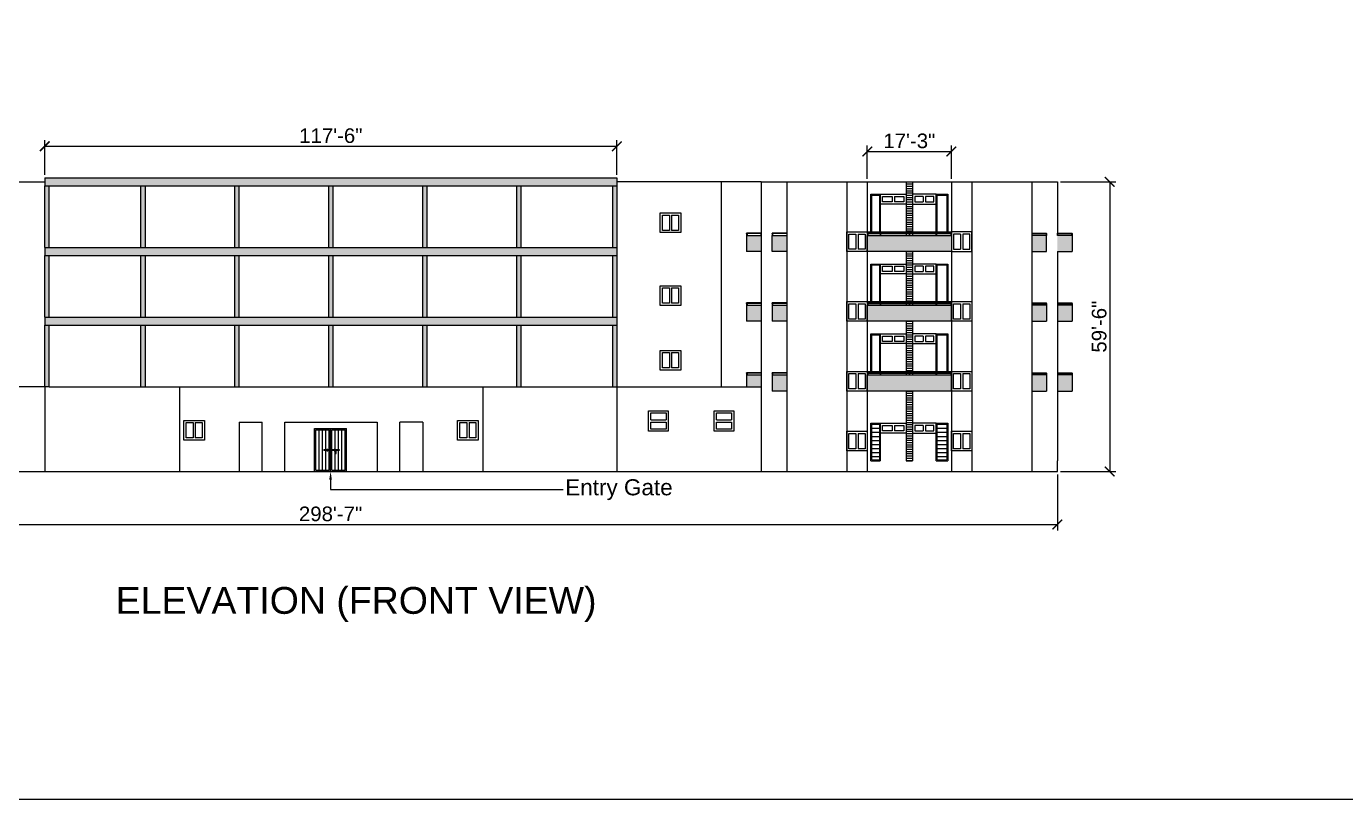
# Model space of a CAD drawing. Header units: inches. Extents: x -24938 to -15053, y -9405 to -790.
# Drawn here: x -23234 to -19982, y -7381 to -5475 of the extents above; entities that cross this region are included whole.
import ezdxf
from ezdxf import colors
from ezdxf.entities.mleader import LeaderData, LeaderLine
from ezdxf.math import Vec2, Vec3

# ---------------------------------------------------------------- set-up
doc = ezdxf.new("R2010")
doc.units = ezdxf.units.IN
for name, color, linetype in [('balcony', 51, 'Continuous'), ('dimension', 10, 'Continuous'), ('doors', 40, 'Continuous'), ('new door', 212, 'Continuous'), ('steel', 90, 'Continuous'), ('window', 132, 'Continuous')]:
    doc.layers.add(name, color=color, linetype=linetype)
doc.styles.get("Standard").update_dxf_attribs({"font": 'arial.ttf', "height": 36})
doc.dimstyles.new('ISO-25', dxfattribs={"dimscale": 12, "dimtxt": 2.5, "dimasz": 2, "dimexe": 1.25, "dimexo": 0.625, "dimtad": 1, "dimdec": 0, "dimlunit": 4, "dimtxsty": 'Standard', "dimblk": 'ARCHTICK', "dimcen": 2.5, "dimadec": 0, "dimazin": 0, "dimtfac": 1, "dimtdec": 0, "dimtmove": 0, "dimatfit": 3, "dimldrblk": 'ARCHTICK', "dimfxl": 1, "dimarcsym": 0})

# ---------------------------------------------------------------- blocks, each defined once
blk = doc.blocks.new('_ArchTick')
at = {"color": 0, "linetype": 'ByBlock', "const_width": 0.15}
blk.add_lwpolyline([(-0.5, -0.5), (0.5, 0.5)], dxfattribs=at)
blk = doc.blocks.new('*D36')
at = {"layer": 'Defpoints', "color": 0, "transparency": 16777216}
for p in [(-20692.9, -5858.1), (-20692.9, -6572.2), (-20563.8, -6572.2)]:
    blk.add_point(p, dxfattribs=at)
at = {"layer": 'dimension', "color": 0, "lineweight": -2, "transparency": 16777216}
for p, q in [((-20685.4, -5858.1), (-20548.8, -5858.1)), ((-20563.8, -5858.1), (-20563.8, -6572.2)), ((-20685.4, -6572.2), (-20548.8, -6572.2))]:
    blk.add_line(p, q, dxfattribs=at)
at = {"layer": 'dimension', "color": 0, "lineweight": -2, "transparency": 16777216, "xscale": 24, "yscale": 24, "zscale": 24}
for p, rotation in [((-20563.8, -5858.1), 90), ((-20563.8, -6572.2), 270)]:
    blk.add_blockref('_ArchTick', p, dxfattribs=dict(at, rotation=rotation))
at = {"layer": 'dimension', "color": 0, "transparency": 16777216, "insert": (-20589.7, -6215.2), "char_height": 36, "attachment_point": 5, "rotation": 90}
blk.add_mtext('59\'-6"', dxfattribs=at)
blk = doc.blocks.new('*D46')
at = {"layer": 'Defpoints', "color": 0, "transparency": 16777216}
for p in [(-21778.6, -5770.6), (-23188.7, -5848.2), (-21778.6, -5848.2)]:
    blk.add_point(p, dxfattribs=at)
at = {"layer": 'dimension', "color": 0, "lineweight": -2, "transparency": 16777216}
for p, q in [((-23188.7, -5840.7), (-23188.7, -5755.6)), ((-23188.7, -5770.6), (-21778.6, -5770.6)), ((-21778.6, -5840.7), (-21778.6, -5755.6))]:
    blk.add_line(p, q, dxfattribs=at)
at = {"layer": 'dimension', "color": 0, "lineweight": -2, "transparency": 16777216, "xscale": 24, "yscale": 24, "zscale": 24, "rotation": 180}
blk.add_blockref('_ArchTick', (-23188.7, -5770.6), dxfattribs=at)
at = {"layer": 'dimension', "color": 0, "lineweight": -2, "transparency": 16777216, "xscale": 24, "yscale": 24, "zscale": 24}
blk.add_blockref('_ArchTick', (-21778.6, -5770.6), dxfattribs=at)
at = {"layer": 'dimension', "color": 0, "transparency": 16777216, "insert": (-22483.6, -5744.7), "char_height": 36, "attachment_point": 5}
blk.add_mtext('117\'-6"', dxfattribs=at)
blk = doc.blocks.new('*D47')
at = {"layer": 'Defpoints', "color": 0, "transparency": 16777216}
for p in [(-20954.1, -5783.4), (-21161.3, -5858.1), (-20954.1, -5858.1)]:
    blk.add_point(p, dxfattribs=at)
at = {"layer": 'dimension', "color": 0, "lineweight": -2, "transparency": 16777216}
for p, q in [((-21161.3, -5850.6), (-21161.3, -5768.4)), ((-21161.3, -5783.4), (-20954.1, -5783.4)), ((-20954.1, -5850.6), (-20954.1, -5768.4))]:
    blk.add_line(p, q, dxfattribs=at)
at = {"layer": 'dimension', "color": 0, "lineweight": -2, "transparency": 16777216, "xscale": 24, "yscale": 24, "zscale": 24, "rotation": 180}
blk.add_blockref('_ArchTick', (-21161.3, -5783.4), dxfattribs=at)
at = {"layer": 'dimension', "color": 0, "lineweight": -2, "transparency": 16777216, "xscale": 24, "yscale": 24, "zscale": 24}
blk.add_blockref('_ArchTick', (-20954.1, -5783.4), dxfattribs=at)
at = {"layer": 'dimension', "color": 0, "transparency": 16777216, "insert": (-21057.7, -5757.5), "char_height": 36, "attachment_point": 5}
blk.add_mtext('17\'-3"', dxfattribs=at)
blk = doc.blocks.new('*D49')
at = {"layer": 'Defpoints', "color": 0, "transparency": 16777216}
for p in [(-24275.6, -6572.2), (-20692.9, -6572.2), (-20692.9, -6702.7)]:
    blk.add_point(p, dxfattribs=at)
at = {"layer": 'dimension', "color": 0, "lineweight": -2, "transparency": 16777216}
for p, q in [((-24275.6, -6579.7), (-24275.6, -6717.7)), ((-20692.9, -6579.7), (-20692.9, -6717.7)), ((-24275.6, -6702.7), (-20692.9, -6702.7))]:
    blk.add_line(p, q, dxfattribs=at)
at = {"layer": 'dimension', "color": 0, "lineweight": -2, "transparency": 16777216, "xscale": 24, "yscale": 24, "zscale": 24, "rotation": 180}
blk.add_blockref('_ArchTick', (-24275.6, -6702.7), dxfattribs=at)
at = {"layer": 'dimension', "color": 0, "lineweight": -2, "transparency": 16777216, "xscale": 24, "yscale": 24, "zscale": 24}
blk.add_blockref('_ArchTick', (-20692.9, -6702.7), dxfattribs=at)
at = {"layer": 'dimension', "color": 0, "transparency": 16777216, "insert": (-22484.2, -6676.8), "char_height": 36, "attachment_point": 5}
blk.add_mtext('298\'-7"', dxfattribs=at)

msp = doc.modelspace()

# ---------------------------------------------------------------- hatches: boundary and pattern name
at = {"layer": 'balcony'}
h = msp.add_hatch(color=256, dxfattribs=at)
h.dxf.hatch_style = 1
h.paths.add_polyline_path([(-24275.6, -5990.3), (-24311.8, -5990.3), (-24311.8, -6030), (-24275.6, -6030)])
h.paths.add_polyline_path([(-24212.7, -5990.3), (-24249, -5990.3), (-24249, -6030), (-24212.7, -6030)])
h.paths.add_polyline_path([(-24275.6, -6162.3), (-24311.8, -6162.3), (-24311.8, -6201.9), (-24275.6, -6201.9)])
h.paths.add_polyline_path([(-24212.7, -6162.3), (-24249, -6162.3), (-24249, -6201.9), (-24212.7, -6201.9)])
h.paths.add_polyline_path([(-24275.6, -6334.2), (-24311.8, -6334.2), (-24311.8, -6373.8), (-24275.6, -6373.8)])
h.paths.add_polyline_path([(-24212.7, -6334.2), (-24249, -6334.2), (-24249, -6373.8), (-24212.7, -6373.8)])
h.paths.add_polyline_path([(-23572.6, -5990.3), (-23608.8, -5990.3), (-23608.8, -6030), (-23572.6, -6030)])
h.paths.add_polyline_path([(-23509.7, -5990.3), (-23546, -5990.3), (-23546, -6030), (-23509.7, -6030)])
h.paths.add_polyline_path([(-23572.6, -6162.3), (-23608.8, -6162.3), (-23608.8, -6201.9), (-23572.6, -6201.9)])
h.paths.add_polyline_path([(-23509.7, -6162.3), (-23546, -6162.3), (-23546, -6201.9), (-23509.7, -6201.9)])
h.paths.add_polyline_path([(-23572.6, -6334.2), (-23608.8, -6334.2), (-23608.8, -6373.8), (-23572.6, -6373.8)])
h.paths.add_polyline_path([(-23509.7, -6334.2), (-23546, -6334.2), (-23546, -6363.9), (-23509.7, -6363.9)])
h.paths.add_polyline_path([(-21422.5, -5990.3), (-21458.7, -5990.3), (-21458.7, -6030), (-21422.5, -6030)])
h.paths.add_polyline_path([(-21359.7, -5990.3), (-21395.9, -5990.3), (-21395.9, -6030), (-21359.7, -6030)])
h.paths.add_polyline_path([(-21359.7, -6162.3), (-21395.9, -6162.3), (-21395.9, -6201.9), (-21359.7, -6201.9)])
h.paths.add_polyline_path([(-21422.5, -6162.3), (-21458.7, -6162.3), (-21458.7, -6201.9), (-21422.5, -6201.9)])
h.paths.add_polyline_path([(-21422.5, -6334.2), (-21458.7, -6334.2), (-21458.7, -6363.9), (-21422.5, -6363.9)])
h.paths.add_polyline_path([(-21359.7, -6334.2), (-21395.9, -6334.2), (-21395.9, -6373.8), (-21359.7, -6373.8)])
h.paths.add_polyline_path([(-20719.5, -5990.3), (-20755.8, -5990.3), (-20755.8, -6030), (-20719.5, -6030)])
h.paths.add_polyline_path([(-20656.7, -5990.3), (-20692.9, -5990.3), (-20692.9, -6030), (-20656.7, -6030)])
h.paths.add_polyline_path([(-20656.7, -6162.3), (-20692.9, -6162.3), (-20692.9, -6201.9), (-20656.7, -6201.9)])
h.paths.add_polyline_path([(-20719.5, -6162.3), (-20755.8, -6162.3), (-20755.8, -6201.9), (-20719.5, -6201.9)])
h.paths.add_polyline_path([(-20719.5, -6334.2), (-20755.8, -6334.2), (-20755.8, -6373.8), (-20719.5, -6373.8)])
h.paths.add_polyline_path([(-20656.7, -6334.2), (-20692.9, -6334.2), (-20692.9, -6373.8), (-20656.7, -6373.8)])
h = msp.add_hatch(color=256, dxfattribs=at)
h.dxf.hatch_style = 1
h.paths.add_polyline_path([(-24014.4, -5990.3), (-24014.4, -6030), (-23807.2, -6030), (-23807.2, -5990.3)])
h.paths.add_polyline_path([(-23807.2, -6201.9), (-23807.2, -6162.3), (-24014.4, -6162.3), (-24014.4, -6201.9)])
h.paths.add_polyline_path([(-24014.4, -6334.2), (-24014.4, -6373.8), (-23807.2, -6373.8), (-23807.2, -6334.2)])
h.paths.add_polyline_path([(-21161.3, -5990.3), (-21161.3, -6030), (-20954.1, -6030), (-20954.1, -5990.3)])
h.paths.add_polyline_path([(-21161.3, -6162.3), (-21161.3, -6201.9), (-20954.1, -6201.9), (-20954.1, -6162.3)])
h.paths.add_polyline_path([(-20954.1, -6373.8), (-20954.1, -6334.2), (-21161.3, -6334.2), (-21161.3, -6373.8)])
at = {"layer": 'Defpoints'}
h = msp.add_hatch(color=256, dxfattribs=at)
h.dxf.hatch_style = 1
h.paths.add_polyline_path([(-21778.6, -5848.2), (-23188.7, -5848.2), (-23188.7, -5868), (-21778.6, -5868)])
h.paths.add_polyline_path([(-21778.6, -6020.1), (-23188.7, -6020.1), (-23188.7, -6039.9), (-21778.6, -6039.9)])
h.paths.add_polyline_path([(-21778.6, -6192), (-23188.7, -6192), (-23188.7, -6211.9), (-21778.6, -6211.9)])
h.paths.add_polyline_path([(-23177.6, -5868), (-23188.7, -5868), (-23188.7, -6020.1), (-23177.6, -6020.1)])
h.paths.add_polyline_path([(-22940.6, -5868), (-22951.6, -5868), (-22951.6, -6020.1), (-22940.6, -6020.1)])
h.paths.add_polyline_path([(-22709.1, -5868), (-22720.1, -5868), (-22720.1, -6020.1), (-22709.1, -6020.1)])
h.paths.add_polyline_path([(-22477.5, -5868), (-22488.5, -5868), (-22488.5, -6020.1), (-22477.5, -6020.1)])
h.paths.add_polyline_path([(-22246, -5868), (-22257, -5868), (-22257, -6020.1), (-22246, -6020.1)])
h.paths.add_polyline_path([(-21778.6, -5868), (-21789.6, -5868), (-21789.6, -6020.1), (-21778.6, -6020.1)])
h.paths.add_polyline_path([(-22014.4, -5868), (-22025.5, -5868), (-22025.5, -6020.1), (-22014.4, -6020.1)])
h.paths.add_polyline_path([(-22014.4, -6039.9), (-22025.5, -6039.9), (-22025.5, -6192), (-22014.4, -6192)])
h.paths.add_polyline_path([(-21778.6, -6039.9), (-21789.6, -6039.9), (-21789.6, -6192), (-21778.6, -6192)])
h.paths.add_polyline_path([(-22246, -6039.9), (-22257, -6039.9), (-22257, -6192), (-22246, -6192)])
h.paths.add_polyline_path([(-22477.5, -6039.9), (-22488.5, -6039.9), (-22488.5, -6192), (-22477.5, -6192)])
h.paths.add_polyline_path([(-22709.1, -6039.9), (-22720.1, -6039.9), (-22720.1, -6192), (-22709.1, -6192)])
h.paths.add_polyline_path([(-22940.6, -6039.9), (-22951.6, -6039.9), (-22951.6, -6192), (-22940.6, -6192)])
h.paths.add_polyline_path([(-23177.6, -6039.9), (-23188.7, -6039.9), (-23188.7, -6192), (-23177.6, -6192)])
h.paths.add_polyline_path([(-23177.6, -6211.9), (-23188.7, -6211.9), (-23188.7, -6363.9), (-23177.6, -6363.9)])
h.paths.add_polyline_path([(-22940.6, -6211.9), (-22951.6, -6211.9), (-22951.6, -6363.9), (-22940.6, -6363.9)])
h.paths.add_polyline_path([(-22709.1, -6211.9), (-22720.1, -6211.9), (-22720.1, -6363.9), (-22709.1, -6363.9)])
h.paths.add_polyline_path([(-22477.5, -6211.9), (-22488.5, -6211.9), (-22488.5, -6363.9), (-22477.5, -6363.9)])
h.paths.add_polyline_path([(-22246, -6211.9), (-22257, -6211.9), (-22257, -6363.9), (-22246, -6363.9)])
h.paths.add_polyline_path([(-22014.4, -6211.9), (-22025.5, -6211.9), (-22025.5, -6363.9), (-22014.4, -6363.9)])
h.paths.add_polyline_path([(-21778.6, -6211.9), (-21789.6, -6211.9), (-21789.6, -6363.9), (-21778.6, -6363.9)])
at = {"layer": 'doors'}
h = msp.add_hatch(color=256, dxfattribs=at)
h.dxf.hatch_style = 1
h.paths.add_polyline_path([(-22484.2, -6466.4), (-22523.9, -6466.4), (-22523.9, -6572.2), (-22484.2, -6572.2), (-22484.2, -6520.3), (-22487.6, -6520.3), (-22487.6, -6568.9), (-22520.6, -6568.9), (-22520.6, -6469.7), (-22487.6, -6469.7), (-22487.6, -6517.8), (-22484.2, -6517.8)])
h.paths.add_polyline_path([(-22444.6, -6466.4), (-22484.2, -6466.4), (-22484.2, -6517.8), (-22480.9, -6517.8), (-22480.9, -6469.7), (-22447.9, -6469.7), (-22447.9, -6568.9), (-22480.9, -6568.9), (-22480.9, -6520.3), (-22484.2, -6520.3), (-22484.2, -6572.2), (-22444.6, -6572.2)])

# ---------------------------------------------------------------- linework, layer by layer
at = {"linetype": 'ByBlock'}
msp.add_lwpolyline([(-24885.4, -7370.3), (-24885.4, -853.6, -0.414214), (-24874.8, -843), (-15116.2, -843, -0.414214), (-15105.7, -853.6), (-15105.7, -7370.3, -0.414214), (-15116.2, -7380.8), (-24874.8, -7380.8, -0.414214)], format="xyb", close=True, dxfattribs=at)
at = {"layer": 'balcony'}
for p, q in [((-21458.7, -5990.3), (-21422.5, -5990.3)), ((-21458.7, -5990.3), (-21458.7, -6030)), ((-21395.9, -6030), (-21395.9, -5990.3)), ((-21395.9, -5990.3), (-21359.7, -5990.3)), ((-21161.3, -5990.3), (-20954.1, -5990.3)), ((-21161.3, -6030), (-21161.3, -5990.3)), ((-20954.1, -5990.3), (-20954.1, -6030)), ((-20719.5, -5990.3), (-20755.8, -5990.3)), ((-20719.5, -6030), (-20719.5, -5990.3)), ((-20656.7, -5990.3), (-20692.9, -5990.3)), ((-20656.7, -5990.3), (-20656.7, -6030)), ((-21422.5, -6030), (-21458.7, -6030)), ((-21359.7, -6030), (-21395.9, -6030)), ((-20954.1, -6030), (-21161.3, -6030)), ((-20755.8, -6030), (-20719.5, -6030)), ((-20692.9, -6030), (-20656.7, -6030)), ((-21458.7, -6162.3), (-21422.5, -6162.3)), ((-21458.7, -6162.3), (-21458.7, -6201.9)), ((-21395.9, -6162.3), (-21359.7, -6162.3)), ((-21395.9, -6162.3), (-21395.9, -6201.9)), ((-21161.3, -6162.3), (-20954.1, -6162.3)), ((-21161.3, -6201.9), (-21161.3, -6162.3)), ((-20954.1, -6162.3), (-20954.1, -6201.9)), ((-20719.5, -6162.3), (-20755.8, -6162.3)), ((-20719.5, -6162.3), (-20719.5, -6201.9)), ((-20656.7, -6162.3), (-20692.9, -6162.3)), ((-20656.7, -6162.3), (-20656.7, -6201.9)), ((-21422.5, -6201.9), (-21458.7, -6201.9)), ((-21359.7, -6201.9), (-21395.9, -6201.9)), ((-20954.1, -6201.9), (-21161.3, -6201.9)), ((-20755.8, -6201.9), (-20719.5, -6201.9)), ((-20692.9, -6201.9), (-20656.7, -6201.9)), ((-21458.7, -6334.2), (-21422.5, -6334.2)), ((-21458.7, -6334.2), (-21458.7, -6363.9)), ((-21395.9, -6334.2), (-21359.7, -6334.2)), ((-21395.9, -6334.2), (-21395.9, -6373.8)), ((-21161.3, -6325.4), (-21161.3, -6334.2)), ((-21161.3, -6334.2), (-20954.1, -6334.2)), ((-21161.3, -6373.8), (-21161.3, -6334.2)), ((-20954.1, -6334.2), (-20954.1, -6373.8)), ((-20719.5, -6334.2), (-20755.8, -6334.2)), ((-20719.5, -6334.2), (-20719.5, -6373.8)), ((-20656.7, -6334.2), (-20692.9, -6334.2)), ((-20656.7, -6334.2), (-20656.7, -6373.8)), ((-21359.7, -6373.8), (-21395.9, -6373.8)), ((-20954.1, -6373.8), (-21161.3, -6373.8)), ((-20755.8, -6373.8), (-20719.5, -6373.8)), ((-20692.9, -6373.8), (-20656.7, -6373.8))]:
    msp.add_line(p, q, dxfattribs=at)
at = {"layer": 'Defpoints'}
for p, q in [((-23188.7, -5848.2), (-21778.6, -5848.2)), ((-23188.7, -5848.2), (-21778.6, -5848.2)), ((-23188.7, -5848.2), (-23188.7, -5868)), ((-21778.6, -5848.2), (-21778.6, -5868)), ((-23445.7, -5858.1), (-23188.7, -5858.1)), ((-23188.7, -5868), (-21778.6, -5868)), ((-23188.7, -6020.1), (-23188.7, -5868)), ((-23177.6, -6020.1), (-23177.6, -5868)), ((-22951.6, -6020.1), (-22951.6, -5868)), ((-22940.6, -6020.1), (-22940.6, -5868)), ((-22720.1, -6020.1), (-22720.1, -5868)), ((-22709.1, -6020.1), (-22709.1, -5868)), ((-22488.5, -6020.1), (-22488.5, -5868)), ((-22477.5, -6020.1), (-22477.5, -5868)), ((-22257, -6020.1), (-22257, -5868)), ((-22246, -6020.1), (-22246, -5868)), ((-22025.5, -6020.1), (-22025.5, -5868)), ((-22014.4, -6020.1), (-22014.4, -5868)), ((-21789.6, -5868), (-21789.6, -6020.1)), ((-21422.5, -5858.1), (-21778.6, -5858.1)), ((-21778.6, -5868), (-21778.6, -6020.1)), ((-21521.5, -5858.1), (-21521.5, -6363.9)), ((-21422.5, -5858.1), (-20976.1, -5858.1)), ((-21422.5, -5858.1), (-21422.5, -6030)), ((-21422.5, -5858.1), (-21359.7, -5858.1)), ((-21359.7, -5858.1), (-21359.7, -6030)), ((-21359.7, -5858.1), (-21212, -5858.1)), ((-21212, -5858.1), (-21212, -6030)), ((-21212, -5858.1), (-20903.4, -5858.1)), ((-21161.3, -5858.1), (-21161.3, -6521.5)), ((-21065.4, -5858.1), (-21065.4, -5990.3)), ((-21065.4, -5858.1), (-21050, -5858.1)), ((-21065.4, -5863.6), (-21050, -5863.6)), ((-21065.4, -5869.1), (-21050, -5869.1)), ((-21065.4, -5874.6), (-21050, -5874.6)), ((-21065.4, -5880.1), (-21050, -5880.1)), ((-21050, -5858.1), (-21050, -5990.3)), ((-20954.1, -5858.1), (-20954.1, -5981.5)), ((-20903.4, -5858.1), (-20903.4, -6030)), ((-20903.4, -5858.1), (-20692.9, -5858.1)), ((-20755.8, -5858.1), (-20755.8, -6030)), ((-20692.9, -5858.1), (-20692.9, -5990.3)), ((-21129.3, -5981.5), (-21129.3, -5889)), ((-21065.4, -5885.7), (-21050, -5885.7)), ((-21065.4, -5891.2), (-21050, -5891.2)), ((-21065.4, -5896.7), (-21050, -5896.7)), ((-21065.4, -5896.7), (-21050, -5896.7)), ((-21065.4, -5902.2), (-21050, -5902.2)), ((-21065.4, -5907.7), (-21050, -5907.7)), ((-21065.4, -5907.7), (-21050, -5907.7)), ((-21065.4, -5907.7), (-21050, -5907.7)), ((-21065.4, -5913.2), (-21050, -5913.2)), ((-20991.6, -5981.5), (-20991.6, -5889)), ((-21065.4, -5918.7), (-21050, -5918.7)), ((-21065.4, -5924.2), (-21050, -5924.2)), ((-21065.4, -5929.7), (-21050, -5929.7)), ((-21065.4, -5929.7), (-21050, -5929.7)), ((-21065.4, -5935.2), (-21050, -5935.2)), ((-21065.4, -5940.8), (-21050, -5940.8)), ((-21065.4, -5946.3), (-21050, -5946.3)), ((-21065.4, -5946.3), (-21050, -5946.3)), ((-21065.4, -5951.8), (-21050, -5951.8)), ((-21065.4, -5957.3), (-21050, -5957.3)), ((-21065.4, -5962.8), (-21050, -5962.8)), ((-21065.4, -5968.3), (-21050, -5968.3)), ((-21065.4, -5968.3), (-21050, -5968.3)), ((-21065.4, -5973.8), (-21050, -5973.8)), ((-21065.4, -5979.3), (-21050, -5979.3)), ((-20954.1, -5990.3), (-20954.1, -6153.4)), ((-23188.7, -6020.1), (-21778.6, -6020.1)), ((-23188.7, -6020.1), (-23188.7, -6039.9)), ((-23188.7, -6039.9), (-21778.6, -6039.9)), ((-23188.7, -6192), (-23188.7, -6039.9)), ((-23177.6, -6192), (-23177.6, -6039.9)), ((-22951.6, -6192), (-22951.6, -6039.9)), ((-22940.6, -6192), (-22940.6, -6039.9)), ((-22720.1, -6192), (-22720.1, -6039.9)), ((-22709.1, -6192), (-22709.1, -6039.9)), ((-22488.5, -6192), (-22488.5, -6039.9)), ((-22477.5, -6192), (-22477.5, -6039.9)), ((-22257, -6192), (-22257, -6039.9)), ((-22246, -6192), (-22246, -6039.9)), ((-22025.5, -6192), (-22025.5, -6039.9)), ((-22014.4, -6192), (-22014.4, -6039.9)), ((-21789.6, -6039.9), (-21789.6, -6192)), ((-21778.6, -6020.1), (-21778.6, -6039.9)), ((-21778.6, -6039.9), (-21778.6, -6192)), ((-21422.5, -6030), (-21422.5, -6201.9)), ((-21359.7, -6030), (-21359.7, -6201.9)), ((-21212, -6030), (-21212, -6201.9)), ((-21065.4, -6030), (-21065.4, -6162.3)), ((-21065.4, -6030), (-21050, -6030)), ((-21065.4, -6035.5), (-21050, -6035.5)), ((-21065.4, -6041), (-21050, -6041)), ((-21065.4, -6046.5), (-21050, -6046.5)), ((-21050, -6030), (-21050, -6162.3)), ((-20903.4, -6030), (-20903.4, -6201.9)), ((-20755.8, -6030), (-20755.8, -6201.9)), ((-20692.9, -6030), (-20692.9, -6201.9)), ((-21065.4, -6052.1), (-21050, -6052.1)), ((-21065.4, -6057.6), (-21050, -6057.6)), ((-21065.4, -6063.1), (-21050, -6063.1)), ((-21065.4, -6068.6), (-21050, -6068.6)), ((-21065.4, -6068.6), (-21050, -6068.6)), ((-21065.4, -6074.1), (-21050, -6074.1)), ((-21065.4, -6079.6), (-21050, -6079.6)), ((-21065.4, -6079.6), (-21050, -6079.6)), ((-21065.4, -6079.6), (-21050, -6079.6)), ((-21065.4, -6085.1), (-21050, -6085.1)), ((-21065.4, -6090.6), (-21050, -6090.6)), ((-21065.4, -6096.1), (-21050, -6096.1)), ((-21065.4, -6101.6), (-21050, -6101.6)), ((-21065.4, -6101.6), (-21050, -6101.6)), ((-21065.4, -6107.2), (-21050, -6107.2)), ((-21065.4, -6112.7), (-21050, -6112.7)), ((-21065.4, -6118.2), (-21050, -6118.2)), ((-21065.4, -6118.2), (-21050, -6118.2)), ((-21065.4, -6123.7), (-21050, -6123.7)), ((-21065.4, -6129.2), (-21050, -6129.2)), ((-21065.4, -6134.7), (-21050, -6134.7)), ((-21065.4, -6140.2), (-21050, -6140.2)), ((-21065.4, -6140.2), (-21050, -6140.2)), ((-21065.4, -6145.7), (-21050, -6145.7)), ((-21065.4, -6151.2), (-21050, -6151.2)), ((-20954.1, -6162.3), (-20954.1, -6325.4)), ((-23188.7, -6192), (-21778.6, -6192)), ((-23188.7, -6192), (-23188.7, -6211.9)), ((-21778.6, -6192), (-21778.6, -6211.9)), ((-21422.5, -6201.9), (-21422.5, -6373.8)), ((-21359.7, -6201.9), (-21359.7, -6373.8)), ((-21212, -6201.9), (-21212, -6373.8)), ((-21065.4, -6201.9), (-21065.4, -6334.2)), ((-21065.4, -6201.9), (-21050, -6201.9)), ((-21065.4, -6207.4), (-21050, -6207.4)), ((-21050, -6201.9), (-21050, -6334.2)), ((-20903.4, -6201.9), (-20903.4, -6373.8)), ((-20755.8, -6201.9), (-20755.8, -6373.8)), ((-20692.9, -6201.9), (-20692.9, -6373.8)), ((-23188.7, -6211.9), (-21778.6, -6211.9)), ((-23188.7, -6363.9), (-23188.7, -6211.9)), ((-23177.6, -6363.9), (-23177.6, -6211.9)), ((-22951.6, -6363.9), (-22951.6, -6211.9)), ((-22940.6, -6363.9), (-22940.6, -6211.9)), ((-22720.1, -6363.9), (-22720.1, -6211.9)), ((-22709.1, -6363.9), (-22709.1, -6211.9)), ((-22488.5, -6363.9), (-22488.5, -6211.9)), ((-22477.5, -6363.9), (-22477.5, -6211.9)), ((-22257, -6363.9), (-22257, -6211.9)), ((-22246, -6363.9), (-22246, -6211.9)), ((-22025.5, -6363.9), (-22025.5, -6211.9)), ((-22014.4, -6363.9), (-22014.4, -6211.9)), ((-21789.6, -6211.9), (-21789.6, -6363.9)), ((-21778.6, -6211.9), (-21778.6, -6363.9)), ((-21065.4, -6213), (-21050, -6213)), ((-21065.4, -6218.5), (-21050, -6218.5)), ((-21065.4, -6224), (-21050, -6224)), ((-21065.4, -6229.5), (-21050, -6229.5)), ((-21065.4, -6235), (-21050, -6235)), ((-21065.4, -6240.5), (-21050, -6240.5)), ((-21065.4, -6240.5), (-21050, -6240.5)), ((-21065.4, -6246), (-21050, -6246)), ((-21065.4, -6251.5), (-21050, -6251.5)), ((-21065.4, -6251.5), (-21050, -6251.5)), ((-21065.4, -6251.5), (-21050, -6251.5)), ((-21065.4, -6257), (-21050, -6257)), ((-21065.4, -6262.5), (-21050, -6262.5)), ((-21065.4, -6268.1), (-21050, -6268.1)), ((-21065.4, -6273.6), (-21050, -6273.6)), ((-21065.4, -6273.6), (-21050, -6273.6)), ((-21065.4, -6279.1), (-21050, -6279.1)), ((-21065.4, -6284.6), (-21050, -6284.6)), ((-21065.4, -6290.1), (-21050, -6290.1)), ((-21065.4, -6290.1), (-21050, -6290.1)), ((-21065.4, -6295.6), (-21050, -6295.6)), ((-21065.4, -6301.1), (-21050, -6301.1)), ((-21065.4, -6306.6), (-21050, -6306.6)), ((-21065.4, -6312.1), (-21050, -6312.1)), ((-21065.4, -6312.1), (-21050, -6312.1)), ((-21065.4, -6317.6), (-21050, -6317.6)), ((-21065.4, -6323.2), (-21050, -6323.2)), ((-20954.1, -6334.2), (-20954.1, -6521.5)), ((-23177.6, -6363.9), (-23509.7, -6363.9)), ((-23188.7, -6363.9), (-23188.7, -6572.2)), ((-23177.6, -6363.9), (-21458.7, -6363.9)), ((-22856.7, -6363.9), (-22856.7, -6572.2)), ((-22109.3, -6363.9), (-22109.3, -6572.2)), ((-21778.6, -6363.9), (-21778.6, -6572.2)), ((-21458.7, -6363.9), (-21422.5, -6363.9)), ((-21422.5, -6373.8), (-21422.5, -6545.8)), ((-21359.7, -6373.8), (-21359.7, -6545.8)), ((-21212, -6373.8), (-21212, -6521.5)), ((-21065.4, -6373.8), (-21065.4, -6545.8)), ((-21065.4, -6373.8), (-21050, -6373.8)), ((-21065.4, -6379.4), (-21050, -6379.4)), ((-21065.4, -6384.9), (-21050, -6384.9)), ((-21065.4, -6390.4), (-21050, -6390.4)), ((-21065.4, -6395.9), (-21050, -6395.9)), ((-21065.4, -6401.4), (-21050, -6401.4)), ((-21050, -6373.8), (-21050, -6545.8)), ((-20903.4, -6373.8), (-20903.4, -6521.5)), ((-20755.8, -6373.8), (-20755.8, -6545.8)), ((-20692.9, -6373.8), (-20692.9, -6545.8)), ((-21065.4, -6406.9), (-21050, -6406.9)), ((-21065.4, -6412.4), (-21050, -6412.4)), ((-21065.4, -6412.4), (-21050, -6412.4)), ((-21065.4, -6417.9), (-21050, -6417.9)), ((-21065.4, -6423.4), (-21050, -6423.4)), ((-21065.4, -6423.4), (-21050, -6423.4)), ((-21065.4, -6423.4), (-21050, -6423.4)), ((-21065.4, -6428.9), (-21050, -6428.9)), ((-21065.4, -6434.5), (-21050, -6434.5)), ((-22709.1, -6450.5), (-22709.1, -6572.2)), ((-22709.1, -6450.5), (-22652.8, -6450.5)), ((-22652.8, -6572.2), (-22652.8, -6450.5)), ((-22596.6, -6572.2), (-22596.6, -6450.5)), ((-22596.6, -6572.2), (-22596.6, -6450.5)), ((-22596.6, -6450.5), (-22369.4, -6450.5)), ((-22369.4, -6450.5), (-22369.4, -6572.2)), ((-22313.2, -6572.2), (-22313.2, -6450.5)), ((-22257, -6450.5), (-22313.2, -6450.5)), ((-22257, -6450.5), (-22257, -6572.2)), ((-21065.4, -6440), (-21050, -6440)), ((-21065.4, -6445.5), (-21050, -6445.5)), ((-21065.4, -6445.5), (-21050, -6445.5)), ((-21065.4, -6451), (-21050, -6451)), ((-21065.4, -6456.5), (-21050, -6456.5)), ((-21065.4, -6462), (-21050, -6462)), ((-21065.4, -6462), (-21050, -6462)), ((-21065.4, -6467.5), (-21050, -6467.5)), ((-21065.4, -6473), (-21050, -6473)), ((-21065.4, -6478.5), (-21050, -6478.5)), ((-21065.4, -6484.1), (-21050, -6484.1)), ((-21065.4, -6484.1), (-21050, -6484.1)), ((-21065.4, -6489.6), (-21050, -6489.6)), ((-21065.4, -6495.1), (-21050, -6495.1)), ((-21065.4, -6500.6), (-21050, -6500.6)), ((-21212, -6521.5), (-21212, -6572.2)), ((-21161.3, -6521.5), (-21161.3, -6572.2)), ((-21065.4, -6506.1), (-21050, -6506.1)), ((-21065.4, -6511.6), (-21050, -6511.6)), ((-21065.4, -6517.1), (-21050, -6517.1)), ((-21065.4, -6522.6), (-21050, -6522.6)), ((-21065.4, -6528.1), (-21050, -6528.1)), ((-21065.4, -6533.6), (-21050, -6533.6)), ((-20954.1, -6521.5), (-20954.1, -6572.2)), ((-20903.4, -6521.5), (-20903.4, -6572.2)), ((-21422.5, -6545.8), (-21422.5, -6572.2)), ((-21359.7, -6545.8), (-21359.7, -6572.2)), ((-21065.4, -6539.2), (-21050, -6539.2)), ((-21065.4, -6544.7), (-21050, -6544.7)), ((-21065.4, -6545.8), (-21050, -6545.8)), ((-20755.8, -6545.8), (-20755.8, -6572.2)), ((-20692.9, -6572.2), (-20692.9, -6545.8)), ((-23546, -6572.2), (-21422.5, -6572.2)), ((-22709.1, -6572.2), (-22484.2, -6572.2)), ((-21422.5, -6572.2), (-20692.9, -6572.2))]:
    msp.add_line(p, q, dxfattribs=at)
at = {"layer": 'doors'}
for p, q in [((-22523.9, -6572.2), (-22523.9, -6466.4)), ((-22523.9, -6466.4), (-22444.6, -6466.4)), ((-22520.6, -6568.9), (-22520.6, -6469.7)), ((-22520.6, -6469.7), (-22487.6, -6469.7)), ((-22512.3, -6568.9), (-22512.3, -6469.7)), ((-22504.1, -6568.9), (-22504.1, -6469.7)), ((-22495.8, -6517.8), (-22495.8, -6469.7)), ((-22487.6, -6517.8), (-22487.6, -6469.7)), ((-22480.9, -6517.8), (-22480.9, -6469.7)), ((-22480.9, -6469.7), (-22447.9, -6469.7)), ((-22472.7, -6516.8), (-22472.7, -6469.7)), ((-22464.4, -6517.8), (-22464.4, -6469.7)), ((-22456.1, -6568.9), (-22456.1, -6469.7)), ((-22447.9, -6568.9), (-22447.9, -6469.7)), ((-22444.6, -6572.2), (-22444.6, -6466.4)), ((-22500.5, -6517.8), (-22493.5, -6517.8)), ((-22500.5, -6517.8), (-22500.5, -6520.3)), ((-22500.5, -6517.8), (-22493.5, -6517.8)), ((-22493.5, -6520.3), (-22500.5, -6520.3)), ((-22495.8, -6568.9), (-22495.8, -6520.3)), ((-22493.5, -6516.8), (-22493.5, -6521.4)), ((-22493.5, -6516.8), (-22491.1, -6516.8)), ((-22493.5, -6516.8), (-22493.5, -6517.8)), ((-22493.5, -6520.3), (-22493.5, -6521.4)), ((-22493.5, -6521.4), (-22491.1, -6521.4)), ((-22491.1, -6521.4), (-22491.1, -6516.8)), ((-22491.1, -6517.8), (-22475.1, -6517.8)), ((-22475.1, -6520.3), (-22491.1, -6520.3)), ((-22487.6, -6568.9), (-22487.6, -6520.3)), ((-22480.9, -6568.9), (-22480.9, -6520.3)), ((-22475.1, -6516.8), (-22472.6, -6516.8)), ((-22475.1, -6516.8), (-22475.1, -6521.4)), ((-22475.1, -6521.4), (-22472.6, -6521.4)), ((-22472.7, -6568.9), (-22472.7, -6521.4)), ((-22472.6, -6516.8), (-22472.6, -6517.8)), ((-22472.6, -6517.8), (-22468.1, -6517.8)), ((-22472.6, -6521.4), (-22472.6, -6517.8)), ((-22472.6, -6521.4), (-22472.6, -6527.4)), ((-22472.6, -6527.4), (-22470.6, -6527.4)), ((-22468.1, -6520.3), (-22470.6, -6520.3)), ((-22470.6, -6527.4), (-22470.6, -6520.3)), ((-22468.1, -6517.8), (-22463.1, -6517.8)), ((-22463.1, -6520.3), (-22468.1, -6520.3)), ((-22464.4, -6568.9), (-22464.4, -6520.3)), ((-22463.1, -6517.8), (-22463.1, -6520.3)), ((-22523.9, -6572.2), (-22444.6, -6572.2)), ((-22520.6, -6568.9), (-22487.6, -6568.9)), ((-22480.9, -6568.9), (-22447.9, -6568.9))]:
    msp.add_line(p, q, dxfattribs=at)
at = {"layer": 'doors', "color": 250}
for p, q in [((-22484.2, -6517.8), (-22484.2, -6466.4)), ((-22484.2, -6572.2), (-22484.2, -6520.3))]:
    msp.add_line(p, q, dxfattribs=at)
at = {"layer": 'new door'}
for p, q in [((-21152.5, -5981.5), (-21152.5, -5889)), ((-21152.5, -5889), (-21150.3, -5889)), ((-21150.3, -5889), (-21129.3, -5889)), ((-21150.3, -5981.5), (-21150.3, -5891.2)), ((-21150.3, -5891.2), (-21131.5, -5891.2)), ((-21131.5, -5891.2), (-21131.5, -5981.5)), ((-21129.3, -5889), (-21129.3, -5981.5)), ((-20991.6, -5981.5), (-20991.6, -5889)), ((-20991.6, -5889), (-20965.1, -5889)), ((-20989.4, -5981.5), (-20989.4, -5891.2)), ((-20989.4, -5891.2), (-20965.1, -5891.2)), ((-20965.1, -5889), (-20962.9, -5889)), ((-20965.1, -5891.2), (-20965.1, -5981.5)), ((-20962.9, -5889), (-20962.9, -5981.5)), ((-21152.5, -6153.4), (-21152.5, -6060.9)), ((-21152.5, -6060.9), (-21150.3, -6060.9)), ((-21150.3, -6060.9), (-21129.3, -6060.9)), ((-21150.3, -6153.4), (-21150.3, -6063.1)), ((-21150.3, -6063.1), (-21131.5, -6063.1)), ((-21131.5, -6063.1), (-21131.5, -6153.4)), ((-21129.3, -6060.9), (-21129.3, -6153.4)), ((-20991.6, -6153.4), (-20991.6, -6060.9)), ((-20991.6, -6060.9), (-20965.1, -6060.9)), ((-20989.4, -6153.4), (-20989.4, -6063.1)), ((-20989.4, -6063.1), (-20965.1, -6063.1)), ((-20965.1, -6060.9), (-20962.9, -6060.9)), ((-20965.1, -6063.1), (-20965.1, -6153.4)), ((-20962.9, -6060.9), (-20962.9, -6153.4)), ((-21152.5, -6325.4), (-21152.5, -6232.8)), ((-21152.5, -6232.8), (-21150.3, -6232.8)), ((-21150.3, -6232.8), (-21129.3, -6232.8)), ((-21150.3, -6325.4), (-21150.3, -6235)), ((-21150.3, -6235), (-21131.5, -6235)), ((-21131.5, -6235), (-21131.5, -6325.4)), ((-21129.3, -6232.8), (-21129.3, -6325.4)), ((-20991.6, -6325.4), (-20991.6, -6232.8)), ((-20991.6, -6232.8), (-20965.1, -6232.8)), ((-20989.4, -6325.4), (-20989.4, -6235)), ((-20989.4, -6235), (-20965.1, -6235)), ((-20965.1, -6232.8), (-20962.9, -6232.8)), ((-20965.1, -6235), (-20965.1, -6325.4)), ((-20962.9, -6232.8), (-20962.9, -6325.4))]:
    msp.add_line(p, q, dxfattribs=at)
at = {"layer": 'steel'}
for p, q in [((-21161.3, -5981.5), (-20954.1, -5981.5)), ((-21161.3, -5981.5), (-21161.3, -5990.3)), ((-21161.3, -5982.6), (-20954.1, -5982.6)), ((-21160.2, -5981.5), (-21160.2, -5990.3)), ((-21129.9, -5981.5), (-21129.9, -5990.3)), ((-21128.8, -5981.5), (-21128.8, -5990.3)), ((-21058.3, -5981.5), (-21058.3, -5990.3)), ((-21057.2, -5981.5), (-21057.2, -5990.3)), ((-20992.1, -5981.5), (-20992.1, -5990.3)), ((-20991, -5981.5), (-20991, -5990.3)), ((-20955.2, -5981.5), (-20955.2, -5990.3)), ((-20954.1, -5981.5), (-20954.1, -5990.3)), ((-20954.1, -5981.5), (-20954.1, -5981.5)), ((-21422.5, -5984.8), (-21458.7, -5984.8)), ((-21458.7, -5985.9), (-21458.7, -5984.8)), ((-21458.7, -5985.9), (-21458.7, -5990.3)), ((-21457.6, -5985.9), (-21458.7, -5985.9)), ((-21422.5, -5985.9), (-21457.6, -5985.9)), ((-21457.6, -5985.9), (-21457.6, -5990.3)), ((-21422.5, -5990.3), (-21422.5, -5984.8)), ((-21359.7, -5984.8), (-21395.9, -5984.8)), ((-21395.9, -5985.9), (-21395.9, -5984.8)), ((-21395.9, -5985.9), (-21395.9, -5990.3)), ((-21394.8, -5985.9), (-21395.9, -5985.9)), ((-21359.7, -5985.9), (-21394.8, -5985.9)), ((-21394.8, -5985.9), (-21394.8, -5990.3)), ((-21161.3, -5983.7), (-20954.1, -5983.7)), ((-21161.3, -5984.8), (-20954.1, -5984.8)), ((-21161.3, -5985.9), (-21129.3, -5985.9)), ((-21129.3, -5985.9), (-21128.8, -5985.9)), ((-21128.8, -5985.9), (-20954.1, -5985.9)), ((-20755.8, -5984.8), (-20719.5, -5984.8)), ((-20755.8, -5985.9), (-20720.6, -5985.9)), ((-20720.6, -5985.9), (-20720.6, -5990.3)), ((-20720.6, -5985.9), (-20719.5, -5985.9)), ((-20719.5, -5985.9), (-20719.5, -5984.8)), ((-20719.5, -5985.9), (-20719.5, -5990.3)), ((-20692.9, -5990.3), (-20692.9, -5984.8)), ((-20692.9, -5984.8), (-20656.7, -5984.8)), ((-20692.9, -5985.9), (-20657.8, -5985.9)), ((-20657.8, -5985.9), (-20657.8, -5990.3)), ((-20657.8, -5985.9), (-20656.7, -5985.9)), ((-20656.7, -5985.9), (-20656.7, -5984.8)), ((-20656.7, -5985.9), (-20656.7, -5990.3)), ((-21422.5, -6156.7), (-21458.7, -6156.7)), ((-21458.7, -6157.9), (-21458.7, -6156.7)), ((-21458.7, -6157.9), (-21458.7, -6162.3)), ((-21457.6, -6157.9), (-21458.7, -6157.9)), ((-21422.5, -6157.9), (-21457.6, -6157.9)), ((-21457.6, -6157.9), (-21457.6, -6162.3)), ((-21359.7, -6156.7), (-21395.9, -6156.7)), ((-21395.9, -6157.9), (-21395.9, -6156.7)), ((-21395.9, -6157.9), (-21395.9, -6162.3)), ((-21394.8, -6157.9), (-21395.9, -6157.9)), ((-21359.7, -6157.9), (-21394.8, -6157.9)), ((-21394.8, -6157.9), (-21394.8, -6162.3)), ((-21161.3, -6153.4), (-20954.1, -6153.4)), ((-21161.3, -6153.4), (-21161.3, -6162.3)), ((-21161.3, -6153.4), (-21161.3, -6162.3)), ((-21161.3, -6154.5), (-20954.1, -6154.5)), ((-21161.3, -6155.6), (-20954.1, -6155.6)), ((-21161.3, -6156.7), (-20954.1, -6156.7)), ((-21161.3, -6157.9), (-20954.1, -6157.9)), ((-21160.2, -6153.4), (-21160.2, -6162.3)), ((-21129.9, -6153.4), (-21129.9, -6162.3)), ((-21128.8, -6153.4), (-21128.8, -6162.3)), ((-21058.3, -6153.4), (-21058.3, -6162.3)), ((-21057.2, -6153.4), (-21057.2, -6162.3)), ((-20992.1, -6153.4), (-20992.1, -6162.3)), ((-20991, -6153.4), (-20991, -6162.3)), ((-20955.2, -6153.4), (-20955.2, -6162.3)), ((-20954.1, -6153.4), (-20954.1, -6162.3)), ((-20755.8, -6156.7), (-20719.5, -6156.7)), ((-20755.8, -6157.9), (-20720.6, -6157.9)), ((-20720.6, -6157.9), (-20720.6, -6162.3)), ((-20720.6, -6157.9), (-20719.5, -6157.9)), ((-20719.5, -6157.9), (-20719.5, -6156.7)), ((-20719.5, -6157.9), (-20719.5, -6162.3)), ((-20692.9, -6156.7), (-20656.7, -6156.7)), ((-20692.9, -6157.9), (-20657.8, -6157.9)), ((-20657.8, -6157.9), (-20657.8, -6162.3)), ((-20657.8, -6157.9), (-20656.7, -6157.9)), ((-20656.7, -6157.9), (-20656.7, -6156.7)), ((-20656.7, -6157.9), (-20656.7, -6162.3)), ((-21422.5, -6328.7), (-21458.7, -6328.7)), ((-21458.7, -6329.8), (-21458.7, -6328.7)), ((-21458.7, -6329.8), (-21458.7, -6334.2)), ((-21457.6, -6329.8), (-21458.7, -6329.8)), ((-21422.5, -6329.8), (-21457.6, -6329.8)), ((-21457.6, -6329.8), (-21457.6, -6334.2)), ((-21359.7, -6328.7), (-21395.9, -6328.7)), ((-21395.9, -6329.8), (-21395.9, -6328.7)), ((-21395.9, -6329.8), (-21395.9, -6334.2)), ((-21394.8, -6329.8), (-21395.9, -6329.8)), ((-21359.7, -6329.8), (-21394.8, -6329.8)), ((-21394.8, -6329.8), (-21394.8, -6334.2)), ((-21161.3, -6325.4), (-20954.1, -6325.4)), ((-21161.3, -6325.4), (-21161.3, -6334.2)), ((-21161.3, -6326.5), (-20954.1, -6326.5)), ((-21161.3, -6327.6), (-20954.1, -6327.6)), ((-21161.3, -6328.7), (-20954.1, -6328.7)), ((-21161.3, -6329.8), (-20954.1, -6329.8)), ((-21160.2, -6325.4), (-21160.2, -6334.2)), ((-21129.9, -6325.4), (-21129.9, -6334.2)), ((-21128.8, -6325.4), (-21128.8, -6334.2)), ((-21058.3, -6325.4), (-21058.3, -6334.2)), ((-21057.2, -6325.4), (-21057.2, -6334.2)), ((-20992.1, -6325.4), (-20992.1, -6334.2)), ((-20991, -6325.4), (-20991, -6334.2)), ((-20955.2, -6325.4), (-20955.2, -6334.2)), ((-20954.1, -6325.4), (-20954.1, -6334.2)), ((-20755.8, -6328.7), (-20719.5, -6328.7)), ((-20755.8, -6329.8), (-20720.6, -6329.8)), ((-20720.6, -6329.8), (-20720.6, -6334.2)), ((-20720.6, -6329.8), (-20719.5, -6329.8)), ((-20719.5, -6329.8), (-20719.5, -6328.7)), ((-20719.5, -6329.8), (-20719.5, -6334.2)), ((-20692.9, -6328.7), (-20656.7, -6328.7)), ((-20692.9, -6329.8), (-20657.8, -6329.8)), ((-20657.8, -6329.8), (-20657.8, -6334.2)), ((-20657.8, -6329.8), (-20656.7, -6329.8)), ((-20656.7, -6329.8), (-20656.7, -6328.7)), ((-20656.7, -6329.8), (-20656.7, -6334.2))]:
    msp.add_line(p, q, dxfattribs=at)
at = {"layer": 'window'}
for p, q in [((-21100.1, -5894.5), (-21100.1, -5907.7)), ((-21094.6, -5894.5), (-21094.6, -5907.7)), ((-21023.5, -5894.5), (-21023.5, -5907.7)), ((-21018, -5894.5), (-21018, -5907.7)), ((-21649, -5940.5), (-21649, -5978)), ((-21643.5, -5940.5), (-21643.5, -5978)), ((-21189.4, -5987), (-21189.4, -6024.5)), ((-21183.9, -5987), (-21183.9, -6024.5)), ((-20931.5, -5987), (-20931.5, -6024.5)), ((-20926, -5987), (-20926, -6024.5)), ((-21100.1, -6066.4), (-21100.1, -6079.6)), ((-21094.6, -6066.4), (-21094.6, -6079.6)), ((-21023.5, -6066.4), (-21023.5, -6079.6)), ((-21018, -6066.4), (-21018, -6079.6)), ((-21649, -6119.9), (-21649, -6157.3)), ((-21643.5, -6119.9), (-21643.5, -6157.3)), ((-21189.4, -6159), (-21189.4, -6196.4)), ((-21183.9, -6159), (-21183.9, -6196.4)), ((-20931.5, -6159), (-20931.5, -6196.4)), ((-20926, -6159), (-20926, -6196.4)), ((-21100.1, -6238.3), (-21100.1, -6251.5)), ((-21094.6, -6238.3), (-21094.6, -6251.5)), ((-21023.5, -6238.3), (-21023.5, -6251.5)), ((-21018, -6238.3), (-21018, -6251.5)), ((-21649, -6279.2), (-21649, -6316.7)), ((-21643.5, -6279.2), (-21643.5, -6316.7)), ((-21189.4, -6330.9), (-21189.4, -6368.3)), ((-21183.9, -6330.9), (-21183.9, -6368.3)), ((-20931.5, -6330.9), (-20931.5, -6368.3)), ((-20926, -6330.9), (-20926, -6368.3)), ((-22823.1, -6451.7), (-22823.1, -6489.1)), ((-22817.6, -6451.7), (-22817.6, -6489.1)), ((-22148.5, -6451.7), (-22148.5, -6489.1)), ((-22142.9, -6451.7), (-22142.9, -6489.1)), ((-21694.7, -6444.9), (-21657.2, -6444.9)), ((-21694.7, -6450.4), (-21657.2, -6450.4)), ((-21533.3, -6444.9), (-21495.9, -6444.9)), ((-21533.3, -6450.4), (-21495.9, -6450.4)), ((-21152.5, -6545.8), (-21152.5, -6453.2)), ((-21152.5, -6453.2), (-21150.3, -6453.2)), ((-21150.3, -6453.2), (-21129.3, -6453.2)), ((-21150.3, -6543.6), (-21150.3, -6455.4)), ((-21150.3, -6455.4), (-21131.5, -6455.4)), ((-21150.3, -6465.4), (-21131.5, -6465.4)), ((-21131.5, -6455.4), (-21131.5, -6543.6)), ((-21129.3, -6453.2), (-21129.3, -6545.8)), ((-21100.1, -6458.7), (-21100.1, -6471.9)), ((-21094.6, -6458.7), (-21094.6, -6471.9)), ((-21023.5, -6458.7), (-21023.5, -6471.9)), ((-21018, -6458.7), (-21018, -6471.9)), ((-20991.6, -6545.8), (-20991.6, -6453.2)), ((-20991.6, -6453.2), (-20965.1, -6453.2)), ((-20989.4, -6543.6), (-20989.4, -6455.4)), ((-20989.4, -6455.4), (-20965.1, -6455.4)), ((-20989.4, -6465.4), (-20965.1, -6465.4)), ((-20965.1, -6453.2), (-20962.9, -6453.2)), ((-20965.1, -6455.4), (-20965.1, -6543.6)), ((-20962.9, -6453.2), (-20962.9, -6545.8)), ((-21189.4, -6478.5), (-21189.4, -6516)), ((-21183.9, -6478.5), (-21183.9, -6516)), ((-21150.3, -6475.5), (-21131.5, -6475.5)), ((-21150.3, -6485.5), (-21131.5, -6485.5)), ((-21150.3, -6495.5), (-21131.5, -6495.5)), ((-20989.4, -6475.5), (-20965.1, -6475.5)), ((-20989.4, -6485.5), (-20965.1, -6485.5)), ((-20989.4, -6495.5), (-20965.1, -6495.5)), ((-20931.5, -6478.5), (-20931.5, -6516)), ((-20926, -6478.5), (-20926, -6516)), ((-21150.3, -6505.5), (-21131.5, -6505.5)), ((-21150.3, -6515.6), (-21131.5, -6515.6)), ((-21150.3, -6525.6), (-21131.5, -6525.6)), ((-21150.3, -6535.6), (-21131.5, -6535.6)), ((-20989.4, -6505.5), (-20965.1, -6505.5)), ((-20989.4, -6515.6), (-20965.1, -6515.6)), ((-20989.4, -6525.6), (-20965.1, -6525.6)), ((-20989.4, -6535.6), (-20965.1, -6535.6)), ((-21152.5, -6545.8), (-21129.3, -6545.8)), ((-21150.3, -6543.6), (-21131.5, -6543.6)), ((-20991.6, -6545.8), (-20962.9, -6545.8)), ((-20989.4, -6543.6), (-20965.1, -6543.6))]:
    msp.add_line(p, q, dxfattribs=at)
for points in [[(-21129.3, -5889), (-21065.4, -5889), (-21065.4, -5913.2), (-21129.3, -5913.2)], [(-21050, -5913.2), (-20991.6, -5913.2), (-20991.6, -5889), (-21050, -5889)], [(-21620.9, -5983.5), (-21671.6, -5983.5), (-21671.6, -5935), (-21620.9, -5935)], [(-21129.3, -6060.9), (-21065.4, -6060.9), (-21065.4, -6085.1), (-21129.3, -6085.1)], [(-21050, -6085.1), (-20991.6, -6085.1), (-20991.6, -6060.9), (-21050, -6060.9)], [(-21620.9, -6162.8), (-21671.6, -6162.8), (-21671.6, -6114.3), (-21620.9, -6114.3)], [(-21129.3, -6232.8), (-21065.4, -6232.8), (-21065.4, -6257), (-21129.3, -6257)], [(-21050, -6257), (-20991.6, -6257), (-20991.6, -6232.8), (-21050, -6232.8)], [(-21620.9, -6322.2), (-21671.6, -6322.2), (-21671.6, -6273.7), (-21620.9, -6273.7)], [(-21651.7, -6422.3), (-21651.7, -6473), (-21700.2, -6473), (-21700.2, -6422.3)], [(-21490.4, -6422.3), (-21490.4, -6473), (-21538.8, -6473), (-21538.8, -6422.3)], [(-22795, -6494.7), (-22845.7, -6494.7), (-22845.7, -6446.2), (-22795, -6446.2)], [(-22120.4, -6494.7), (-22171, -6494.7), (-22171, -6446.2), (-22120.4, -6446.2)], [(-21129.3, -6453.2), (-21065.4, -6453.2), (-21065.4, -6477.4), (-21129.3, -6477.4)], [(-21050, -6477.4), (-20991.6, -6477.4), (-20991.6, -6453.2), (-21050, -6453.2)], [(-21161.3, -6521.5), (-21212, -6521.5), (-21212, -6473), (-21161.3, -6473)], [(-20903.4, -6521.5), (-20954.1, -6521.5), (-20954.1, -6473), (-20903.4, -6473)]]:
    msp.add_lwpolyline(points, close=True, dxfattribs=at)
for points in [[(-21100.1, -5907.7), (-21123.8, -5907.7), (-21123.8, -5894.5), (-21100.1, -5894.5)], [(-21094.6, -5894.5), (-21070.9, -5894.5), (-21070.9, -5907.7), (-21094.6, -5907.7)], [(-21023.5, -5894.5), (-21044.5, -5894.5), (-21044.5, -5907.7), (-21023.5, -5907.7)], [(-21018, -5907.7), (-20997.1, -5907.7), (-20997.1, -5894.5), (-21018, -5894.5)], [(-21649, -5978), (-21666.1, -5978), (-21666.1, -5940.5), (-21649, -5940.5)], [(-21643.5, -5940.5), (-21626.4, -5940.5), (-21626.4, -5978), (-21643.5, -5978)], [(-21161.3, -5990.3), (-21161.3, -6030), (-21212, -6030), (-21212, -5981.5), (-21161.3, -5981.5)], [(-20954.1, -5990.3), (-20954.1, -6030), (-20903.4, -6030), (-20903.4, -5981.5), (-20954.1, -5981.5)], [(-21189.4, -6024.5), (-21206.5, -6024.5), (-21206.5, -5987), (-21189.4, -5987)], [(-21183.9, -5987), (-21166.8, -5987), (-21166.8, -6024.5), (-21183.9, -6024.5)], [(-20931.5, -5987), (-20948.6, -5987), (-20948.6, -6024.5), (-20931.5, -6024.5)], [(-20926, -6024.5), (-20908.9, -6024.5), (-20908.9, -5987), (-20926, -5987)], [(-21100.1, -6079.6), (-21123.8, -6079.6), (-21123.8, -6066.4), (-21100.1, -6066.4)], [(-21094.6, -6066.4), (-21070.9, -6066.4), (-21070.9, -6079.6), (-21094.6, -6079.6)], [(-21023.5, -6066.4), (-21044.5, -6066.4), (-21044.5, -6079.6), (-21023.5, -6079.6)], [(-21018, -6079.6), (-20997.1, -6079.6), (-20997.1, -6066.4), (-21018, -6066.4)], [(-21649, -6157.3), (-21666.1, -6157.3), (-21666.1, -6119.9), (-21649, -6119.9)], [(-21643.5, -6119.9), (-21626.4, -6119.9), (-21626.4, -6157.3), (-21643.5, -6157.3)], [(-21161.3, -6162.3), (-21161.3, -6201.9), (-21212, -6201.9), (-21212, -6153.4), (-21161.3, -6153.4)], [(-21189.4, -6196.4), (-21206.5, -6196.4), (-21206.5, -6159), (-21189.4, -6159)], [(-21183.9, -6159), (-21166.8, -6159), (-21166.8, -6196.4), (-21183.9, -6196.4)], [(-20954.1, -6153.4), (-20903.4, -6153.4), (-20903.4, -6201.9), (-20954.1, -6201.9), (-20954.1, -6162.3)], [(-20931.5, -6196.4), (-20948.6, -6196.4), (-20948.6, -6159), (-20931.5, -6159)], [(-20926, -6159), (-20908.9, -6159), (-20908.9, -6196.4), (-20926, -6196.4)], [(-21100.1, -6251.5), (-21123.8, -6251.5), (-21123.8, -6238.3), (-21100.1, -6238.3)], [(-21094.6, -6238.3), (-21070.9, -6238.3), (-21070.9, -6251.5), (-21094.6, -6251.5)], [(-21023.5, -6238.3), (-21044.5, -6238.3), (-21044.5, -6251.5), (-21023.5, -6251.5)], [(-21018, -6251.5), (-20997.1, -6251.5), (-20997.1, -6238.3), (-21018, -6238.3)], [(-21649, -6316.7), (-21666.1, -6316.7), (-21666.1, -6279.2), (-21649, -6279.2)], [(-21643.5, -6279.2), (-21626.4, -6279.2), (-21626.4, -6316.7), (-21643.5, -6316.7)], [(-21161.3, -6334.2), (-21161.3, -6373.8), (-21212, -6373.8), (-21212, -6325.4), (-21161.3, -6325.4)], [(-21189.4, -6368.3), (-21206.5, -6368.3), (-21206.5, -6330.9), (-21189.4, -6330.9)], [(-21183.9, -6330.9), (-21166.8, -6330.9), (-21166.8, -6368.3), (-21183.9, -6368.3)], [(-20954.1, -6325.4), (-20903.4, -6325.4), (-20903.4, -6373.8), (-20954.1, -6373.8), (-20954.1, -6334.2)], [(-20931.5, -6368.3), (-20948.6, -6368.3), (-20948.6, -6330.9), (-20931.5, -6330.9)], [(-20926, -6330.9), (-20908.9, -6330.9), (-20908.9, -6368.3), (-20926, -6368.3)], [(-21694.7, -6444.9), (-21694.7, -6427.8), (-21657.2, -6427.8), (-21657.2, -6444.9)], [(-21533.3, -6444.9), (-21533.3, -6427.8), (-21495.9, -6427.8), (-21495.9, -6444.9)], [(-22823.1, -6489.1), (-22840.2, -6489.1), (-22840.2, -6451.7), (-22823.1, -6451.7)], [(-22817.6, -6451.7), (-22800.5, -6451.7), (-22800.5, -6489.1), (-22817.6, -6489.1)], [(-22148.5, -6489.1), (-22165.5, -6489.1), (-22165.5, -6451.7), (-22148.5, -6451.7)], [(-22142.9, -6451.7), (-22125.9, -6451.7), (-22125.9, -6489.1), (-22142.9, -6489.1)], [(-21657.2, -6450.4), (-21657.2, -6467.5), (-21694.7, -6467.5), (-21694.7, -6450.4)], [(-21495.9, -6450.4), (-21495.9, -6467.5), (-21533.3, -6467.5), (-21533.3, -6450.4)], [(-21100.1, -6471.9), (-21123.8, -6471.9), (-21123.8, -6458.7), (-21100.1, -6458.7)], [(-21094.6, -6458.7), (-21070.9, -6458.7), (-21070.9, -6471.9), (-21094.6, -6471.9)], [(-21023.5, -6458.7), (-21044.5, -6458.7), (-21044.5, -6471.9), (-21023.5, -6471.9)], [(-21018, -6471.9), (-20997.1, -6471.9), (-20997.1, -6458.7), (-21018, -6458.7)], [(-21189.4, -6516), (-21206.5, -6516), (-21206.5, -6478.5), (-21189.4, -6478.5)], [(-21183.9, -6478.5), (-21166.8, -6478.5), (-21166.8, -6516), (-21183.9, -6516)], [(-20931.5, -6516), (-20948.6, -6516), (-20948.6, -6478.5), (-20931.5, -6478.5)], [(-20926, -6478.5), (-20908.9, -6478.5), (-20908.9, -6516), (-20926, -6516)]]:
    msp.add_lwpolyline(points, dxfattribs=at)

# ---------------------------------------------------------------- texts
at = {"layer": 'dimension', "insert": (-23014, -6856.8), "char_height": 66.121, "attachment_point": 1}
msp.add_mtext_dynamic_manual_height_columns('ELEVATION (FRONT VIEW)', width=1418.552, gutter_width=198.4, heights=[0], dxfattribs=at)

# ---------------------------------------------------------------- dimensions: what is measured, and where the dimension line sits
at = {"layer": 'dimension'}
for base, p1, p2, picture, middle in [((-21778.6, -5770.6), (-23188.7, -5848.2), (-21778.6, -5848.2), '*D46', (-22483.6, -5744.7)), ((-20954.1, -5783.4), (-21161.3, -5858.1), (-20954.1, -5858.1), '*D47', (-21057.7, -5757.5)), ((-20692.9, -6702.7), (-24275.6, -6572.2), (-20692.9, -6572.2), '*D49', (-22484.2, -6676.8))]:
    dim = msp.add_linear_dim(base=base, p1=p1, p2=p2, dimstyle='ISO-25', dxfattribs=at)
    dim.commit()
    dim.dimension.update_dxf_attribs({"geometry": picture, "text_midpoint": middle})
dim = msp.add_linear_dim(base=(-20563.8, -6572.2), p1=(-20692.9, -5858.1), p2=(-20692.9, -6572.2), angle=90, dimstyle='ISO-25', dxfattribs=at)
dim.commit()
dim.dimension.update_dxf_attribs({"geometry": '*D36', "text_midpoint": (-20589.7, -6215.2)})

# ---------------------------------------------------------------- leaders
ml = msp.add_multileader_mtext('Standard', dxfattribs=at)
ml.set_content('Entry Gate', color=256)
ml.set_leader_properties()
ml.build(insert=Vec2(0, 0))
ml.multileader.update_dxf_attribs({"arrow_head_size": 20.2})
ctx = ml.context
ctx.base_point, ctx.char_height, ctx.arrow_head_size, ctx.landing_gap_size, ctx.plane_origin = Vec3(-21910.7, -6616.8), 39.67, 20.2, 4.89, Vec3(-22484.2, -6572.2)
notes = []
notes.append((ctx, [(0, (1, 1, 0), (-21919.5, -6616.8), (1, 0), 8.82, [(0, [(-22484.2, -6572.2), (-22484.2, -6616.8)], 0, [])])]))
ctx.mtext.insert, ctx.mtext.flow_direction = Vec3(-21905.8, -6591.2), 5
for ctx, leaders in notes:
    for number, flags, end, landing, length, lines in leaders:
        leader = LeaderData()
        leader.index, (leader.has_last_leader_line, leader.has_dogleg_vector, leader.attachment_direction) = number, flags
        leader.last_leader_point, leader.dogleg_vector, leader.dogleg_length = Vec3(end), Vec3(landing), length
        for number, points, colour, breaks in lines:
            line = LeaderLine()
            line.index, line.vertices, line.color, line.breaks = number, Vec3.list(points), colors.encode_raw_color(colour), breaks
            leader.lines.append(line)
        ctx.leaders.append(leader)

doc.saveas('drawing.dxf')
